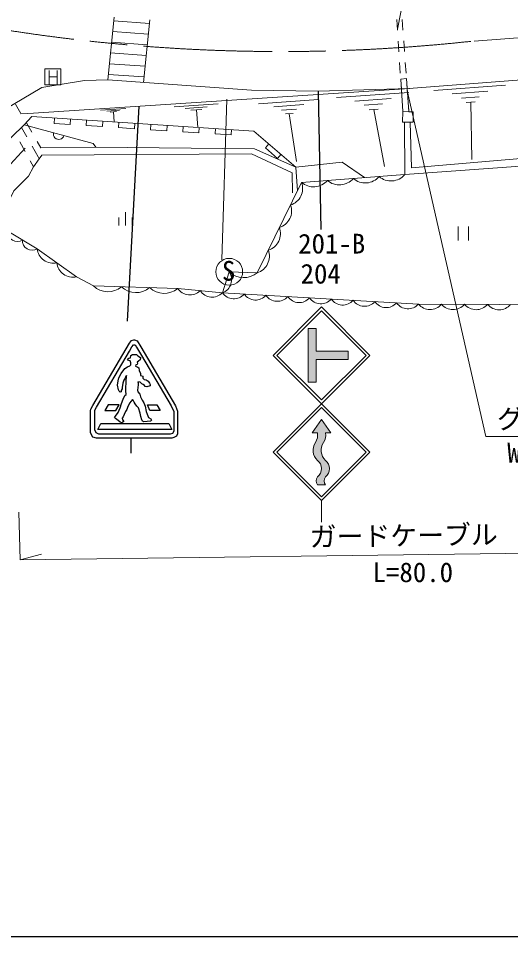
# Model space of a CAD drawing. Units: millimetres, scale not verified. Extents: x 40000 to 680000, y 20000 to 380000.
# Drawn here: x 477333 to 523129, y 205000 to 290364 of the extents above; entities that cross this region are included whole.
import ezdxf
from ezdxf.enums import TextEntityAlignment as Align

# ---------------------------------------------------------------- set-up
doc = ezdxf.new("R2010")
doc.units = ezdxf.units.MM
doc.header["$LTSCALE"] = 1000
doc.linetypes.add('CHAIN', pattern=[18.5, 12, -1.5, 3.5, -1.5])
for name, color, linetype, lineweight in [('M-BGD', 7, 'Continuous', 13), ('M-BMK', 2, 'CHAIN', 13), ('M-STR-HTXT', 7, 'Continuous', 13), ('M-STR-STRC', 7, 'Continuous', 25), ('M-TTL-BAND', 7, 'Continuous', 25)]:
    doc.layers.add(name, color=color, linetype=linetype, lineweight=lineweight)
doc.styles.add('ＭＳ ゴシック', font='')
doc.styles.get('ＭＳ ゴシック').set_extended_font_data('MS Gothic')

msp = doc.modelspace()

# ---------------------------------------------------------------- hatches: boundary and pattern name
at = {"layer": 'M-STR-STRC'}
for points in [[(504279, 261539), (505029, 261539), (505029, 259414), (508029, 259414), (508028, 258664), (505029, 258664), (505029, 256539), (504279, 256539)], [(505529, 253087), (504654, 251837), (505154, 251837), (505161, 251791), (505168, 251744), (505172, 251698), (505174, 251651), (505175, 251604), (505174, 251557), (505171, 251510), (505166, 251464), (505159, 251417), (505150, 251371), (505140, 251326), (505128, 251280), (505114, 251236), (505098, 251191), (505081, 251148), (505062, 251105), (505041, 251063), (505019, 251022), (504995, 250981), (504969, 250942), (504966, 250938), (504939, 250894), (504913, 250850), (504889, 250805), (504867, 250758), (504847, 250711), (504828, 250663), (504812, 250615), (504797, 250566), (504785, 250516), (504774, 250466), (504765, 250415), (504759, 250364), (504754, 250313), (504751, 250262), (504751, 250211), (504752, 250160), (504755, 250108), (504761, 250057), (504768, 250007), (504777, 249956), (504789, 249906), (504802, 249857), (504817, 249808), (504834, 249760), (504853, 249712), (504874, 249665), (504897, 249619), (504921, 249574), (504947, 249530), (504975, 249487), (505005, 249445), (505036, 249404), (505069, 249365), (505103, 249327), (505139, 249290), (505154, 249276), (505183, 249252), (505212, 249227), (505239, 249202), (505266, 249175), (505291, 249147), (505315, 249118), (505338, 249088), (505360, 249057), (505381, 249026), (505401, 248993), (505419, 248960), (505436, 248926), (505451, 248892), (505465, 248857), (505478, 248821), (505489, 248785), (505499, 248749), (505508, 248712), (505515, 248675), (505521, 248638), (505525, 248600), (505527, 248562), (505529, 248525), (505528, 248487), (505526, 248449), (505523, 248411), (505518, 248374), (505512, 248337), (505504, 248300), (505495, 248263), (505485, 248227), (505473, 248191), (505459, 248156), (505445, 248121), (505429, 248087), (505411, 248053), (505392, 248020), (505372, 247988), (505351, 247957), (505329, 247927), (505305, 247897), (505280, 247869), (505254, 247841), (505228, 247815), (505200, 247789), (505171, 247765), (505154, 247751), (505139, 247730), (505125, 247709), (505112, 247687), (505100, 247664), (505089, 247642), (505079, 247618), (505070, 247594), (505061, 247570), (505054, 247546), (505048, 247521), (505042, 247496), (505038, 247471), (505034, 247446), (505032, 247421), (505030, 247395), (505030, 247370), (505030, 247344), (505032, 247319), (505034, 247293), (505038, 247268), (505042, 247243), (505048, 247218), (505054, 247193), (505062, 247169), (505070, 247145), (505079, 247121), (505090, 247098), (505101, 247075), (505113, 247053), (505126, 247031), (505140, 247009), (505153, 246989), (505904, 246989), (505889, 247009), (505876, 247029), (505863, 247050), (505851, 247071), (505840, 247092), (505830, 247115), (505821, 247137), (505813, 247160), (505805, 247183), (505799, 247206), (505793, 247230), (505789, 247254), (505785, 247278), (505782, 247302), (505780, 247326), (505779, 247350), (505779, 247374), (505780, 247399), (505782, 247423), (505785, 247447), (505789, 247471), (505794, 247495), (505799, 247518), (505806, 247542), (505814, 247565), (505822, 247587), (505831, 247610), (505842, 247632), (505853, 247653), (505865, 247675), (505877, 247695), (505891, 247715), (505904, 247733), (505934, 247758), (505962, 247783), (505990, 247810), (506017, 247838), (506043, 247866), (506067, 247896), (506090, 247927), (506113, 247958), (506133, 247991), (506153, 248024), (506171, 248058), (506188, 248093), (506203, 248128), (506217, 248164), (506230, 248200), (506241, 248237), (506251, 248274), (506259, 248312), (506266, 248350), (506272, 248388), (506275, 248426), (506278, 248465), (506279, 248503), (506278, 248542), (506276, 248580), (506272, 248619), (506267, 248657), (506260, 248695), (506252, 248733), (506242, 248770), (506231, 248807), (506218, 248843), (506204, 248879), (506189, 248914), (506172, 248949), (506154, 248983), (506135, 249016), (506114, 249049), (506092, 249080), (506069, 249111), (506044, 249141), (506019, 249170), (505992, 249198), (505964, 249224), (505935, 249250), (505906, 249274), (505903, 249277), (505866, 249313), (505832, 249351), (505798, 249389), (505766, 249430), (505736, 249471), (505708, 249514), (505681, 249557), (505656, 249602), (505632, 249648), (505611, 249694), (505591, 249741), (505573, 249789), (505557, 249838), (505543, 249888), (505531, 249937), (505521, 249988), (505513, 250038), (505507, 250089), (505503, 250140), (505501, 250191), (505501, 250243), (505503, 250294), (505507, 250345), (505513, 250396), (505521, 250447), (505530, 250497), (505542, 250547), (505556, 250596), (505572, 250645), (505590, 250693), (505609, 250740), (505630, 250787), (505654, 250833), (505679, 250877), (505705, 250921), (505716, 250938), (505742, 250977), (505766, 251017), (505789, 251058), (505809, 251100), (505829, 251143), (505846, 251186), (505862, 251230), (505876, 251275), (505889, 251320), (505899, 251366), (505908, 251412), (505915, 251458), (505920, 251505), (505923, 251552), (505925, 251599), (505924, 251646), (505922, 251692), (505918, 251739), (505912, 251786), (505904, 251832), (505904, 251837), (506404, 251837)]]:
    msp.add_hatch(color=256, dxfattribs=at).paths.add_polyline_path(points)

# ---------------------------------------------------------------- linework, layer by layer
at = {"layer": 'M-BGD'}
for p, q in [((485658, 284661), (486246, 290465)), ((512604, 289255), (512538, 290253)), ((513034, 290264), (513107, 289267)), ((486213, 290133), (489520, 289889)), ((488965, 284417), (489553, 290221)), ((486112, 289138), (489419, 288894)), ((486011, 288143), (489318, 287899)), ((512735, 287259), (512670, 288257)), ((513179, 288269), (513252, 287272)), ((485910, 287148), (489217, 286904)), ((485810, 286153), (489117, 285909)), ((512867, 285264), (512801, 286262)), ((513324, 286275), (513397, 285277)), ((481294, 285679), (479794, 285679)), ((479794, 285679), (479794, 284179)), ((480199, 284243), (480199, 285517)), ((480943, 285525), (480943, 284247)), ((481294, 284179), (481294, 285679)), ((485709, 285158), (489016, 284915)), ((480199, 284929), (480943, 284929)), ((512998, 283268), (512932, 284266)), ((513470, 284280), (513542, 283283)), ((479794, 284179), (481294, 284179)), ((506926, 283006), (513656, 283487)), ((515984, 283671), (522650, 284147)), ((517682, 283346), (521015, 283584)), ((496270, 267929), (496721, 282863)), ((499660, 282426), (505263, 282826)), ((508640, 282678), (512005, 282918)), ((518547, 282961), (520214, 283080)), ((518996, 282546), (519829, 282606)), ((519412, 282576), (519530, 277230)), ((477579, 281526), (477076, 282390)), ((484979, 281825), (487331, 281993)), ((485576, 281749), (486751, 281833)), ((491825, 282130), (495921, 282422)), ((492864, 281998), (494912, 282144)), ((493390, 281830), (494414, 281903)), ((493902, 281866), (494019, 280228)), ((501088, 282152), (503889, 282352)), ((501815, 281829), (503215, 281929)), ((509514, 282289), (511196, 282409)), ((509966, 281870), (510807, 281930)), ((510387, 281900), (511386, 276596)), ((513101, 281705), (513064, 282270)), ((513615, 282285), (513658, 281690)), ((480690, 281093), (480658, 280594)), ((482155, 280497), (482187, 280996)), ((483684, 280899), (483652, 280400)), ((485878, 281653), (486466, 281695)), ((486172, 281674), (486239, 280733)), ((502191, 281481), (502892, 281530)), ((502541, 281505), (503222, 277064)), ((478108, 279362), (477613, 280231)), ((478584, 279797), (478081, 280662)), ((480658, 280594), (482155, 280497)), ((483652, 280400), (485148, 280303)), ((485148, 280303), (485181, 280802)), ((486678, 280705), (486645, 280206)), ((486645, 280206), (488142, 280109)), ((488142, 280109), (488175, 280608)), ((489671, 280511), (489639, 280012)), ((489639, 280012), (491136, 279915)), ((491136, 279915), (491168, 280414)), ((492665, 280317), (492633, 279818)), ((494130, 279721), (494162, 280220)), ((495659, 280123), (495627, 279624)), ((497123, 279527), (497156, 280026)), ((492633, 279818), (494130, 279721)), ((495627, 279624), (497123, 279527)), ((475534, 275709), (477975, 278299)), ((477962, 278002), (477484, 278881)), ((479164, 277507), (478603, 278493)), ((479434, 278335), (479087, 278933)), ((484551, 278389), (479434, 278335)), ((499297, 278229), (484551, 278389)), ((500635, 278703), (500310, 278324)), ((500310, 278324), (501449, 277347)), ((479272, 277308), (479164, 277507)), ((503159, 276540), (499297, 278229)), ((501449, 277347), (501774, 277727)), ((478750, 276552), (478439, 277123)), ((487292, 271105), (487292, 272355)), ((486667, 271105), (486667, 271855)), ((487917, 271105), (487917, 271855)), ((518247, 271018), (518247, 269718)), ((519222, 269718), (519222, 271018))]:
    msp.add_line(p, q, dxfattribs=at)
for points in [[(477551, 281496), (478734, 281558), (513258, 283824), (557185, 287178)], [(448744, 263637), (450297, 266649), (479510, 283945), (483496, 284580), (485658, 284661), (499036, 283675), (505238, 283593), (513710, 283837)], [(513101, 281705), (512902, 284727), (513435, 284759), (513658, 281690), (514074, 281678)], [(477885, 280479), (478596, 281228), (499250, 279891), (503159, 276540), (503297, 274327)], [(474358, 277088), (477885, 280479), (484299, 278732), (484551, 278389)], [(513266, 280706), (513292, 275840), (539552, 277725), (540796, 275963), (551434, 276419), (554726, 274472)], [(555354, 274690), (551542, 276986), (540948, 276446), (539612, 278422), (539327, 278635), (513896, 276466), (513788, 280707)], [(478750, 276552), (478267, 275688), (476897, 274337), (475834, 272139), (476357, 270589), (479077, 268950), (482735, 266338), (484320, 265491), (492157, 265257), (496319, 264851), (514547, 263804), (529566, 263743), (538626, 267270), (554726, 274472), (556050, 274931), (570707, 278262)], [(478750, 276552), (479272, 277308), (479506, 277651), (499035, 277782), (502805, 275999), (502846, 274134)], [(509546, 275557), (507444, 276993), (503159, 276540)], [(496319, 264851), (496945, 266808), (499558, 266718), (503683, 275113), (513292, 275840)]]:
    msp.add_lwpolyline(points, dxfattribs=at)
msp.add_lwpolyline([(513074, 280705), (513101, 281705), (514074, 281678), (514074, 280708)], close=True, dxfattribs=at)
msp.add_circle((496949, 266803), 1250, dxfattribs=at)
for centre, radius, start, end in [((481092, 279606), 500, 164.7585, 344.7585), ((512000, 276947), 1701, 229.23795, 319.41157), ((502165, 274557), 1617, 287.52702, 20.13247), ((504794, 276402), 1701, 229.23795, 319.41157), ((507196, 276583), 1701, 229.23795, 319.41157), ((509598, 276765), 1701, 229.23795, 319.41157), ((501133, 272458), 1617, 287.52702, 20.13247), ((500102, 270359), 1617, 287.52702, 20.13247), ((477233, 270506), 881, 174.53074, 303.31881), ((478594, 269686), 881, 174.53074, 303.31881), ((480580, 269121), 1512, 186.48543, 282.43921), ((499070, 268260), 1617, 287.52702, 20.13247), ((482409, 267815), 1512, 186.48543, 282.43921), ((495865, 266075), 1305, 290.34104, 34.16961), ((498302, 268220), 1958, 226.15487, 309.89526), ((485670, 266909), 1958, 226.41237, 310.16407), ((488282, 266831), 1958, 226.41237, 310.16407), ((490895, 266753), 1958, 226.41237, 310.16407), ((493279, 265994), 1343, 213.31337, 315.56021), ((495360, 265791), 1343, 213.31337, 315.56021), ((497376, 265571), 1279, 214.23186, 319.19209), ((499402, 265454), 1279, 214.23186, 319.19209), ((501427, 265338), 1279, 214.23186, 319.19209), ((503452, 265222), 1279, 214.23186, 319.19209), ((505478, 265105), 1279, 214.23186, 319.19209), ((507503, 264989), 1279, 214.23186, 319.19209), ((509529, 264872), 1279, 214.23186, 319.19209), ((511554, 264756), 1279, 214.23186, 319.19209), ((513579, 264640), 1279, 214.23186, 319.19209), ((515624, 264701), 1401, 219.79002, 319.74605), ((517769, 264692), 1401, 219.79002, 319.74605), ((519915, 264683), 1401, 219.79002, 319.74605), ((522060, 264674), 1401, 219.79002, 319.74605)]:
    msp.add_arc(centre, radius, start, end, dxfattribs=at)
at = {"layer": 'M-BMK'}
msp.add_line((519722, 288260), (569925, 291878), dxfattribs=at)
msp.add_arc((501790, 451592), 164313, 259.07226, 276.26543, dxfattribs=at)
at = {"layer": 'M-STR-HTXT'}
for q in [(477382, 244460), (557675, 241085), (479496, 240548)]:
    msp.add_line((477503, 240021), q, dxfattribs=at)
for points in [[(512598, 289349), (518085, 317335), (536813, 317335)], [(539556, 251483), (520836, 251483), (513515, 283649)]]:
    msp.add_lwpolyline(points, dxfattribs=at)
at = {"layer": 'M-STR-STRC'}
for p, q in [((505238, 283593), (505476, 270746)), ((487474, 262204), (488560, 282203)), ((487499, 258685), (487605, 258791)), ((487593, 258556), (487499, 258685)), ((487605, 258791), (487781, 258814)), ((487781, 258814), (487793, 259014)), ((487793, 259014), (487964, 259111)), ((487964, 259111), (488338, 259115)), ((488338, 259115), (488448, 259006)), ((488448, 259006), (488706, 258825)), ((488706, 258825), (488659, 258622)), ((486900, 257357), (487240, 257803)), ((487240, 257803), (487475, 257980)), ((487475, 257980), (487699, 258074)), ((487746, 258532), (487593, 258556)), ((487699, 258074), (487804, 258168)), ((487804, 258356), (487746, 258532)), ((487804, 258168), (487804, 258356)), ((488275, 258167), (488244, 258026)), ((488244, 258026), (488463, 257932)), ((488401, 258175), (488275, 258167)), ((488518, 258512), (488385, 258402)), ((488385, 258402), (488416, 258308)), ((488416, 258308), (488401, 258175)), ((488463, 257932), (488542, 257870)), ((488659, 258622), (488518, 258512)), ((488542, 257870), (488557, 257642)), ((486630, 256671), (486677, 256961)), ((486677, 256961), (486900, 257357)), ((487327, 257117), (487280, 256922)), ((487406, 257133), (487327, 257117)), ((487406, 257172), (487406, 257133)), ((487406, 256906), (487406, 257172)), ((488557, 257642), (488691, 257345)), ((488691, 257345), (488683, 257157)), ((488683, 257157), (488910, 257117)), ((488910, 257117), (488926, 256906)), ((486567, 256279), (486630, 256671)), ((486646, 255840), (486567, 256279)), ((487045, 256459), (486990, 256052)), ((487131, 256726), (487045, 256459)), ((487280, 256922), (487131, 256726)), ((487335, 255739), (487359, 256796)), ((487359, 256796), (487406, 256906)), ((488487, 256303), (488432, 255801)), ((488463, 256577), (488471, 256475)), ((488675, 256546), (488463, 256577)), ((488471, 256475), (488487, 256303)), ((488816, 256405), (488675, 256546)), ((488957, 256326), (488816, 256405)), ((488926, 256906), (489051, 256796)), ((489067, 256224), (488957, 256326)), ((489051, 256796), (489223, 256757)), ((489129, 256138), (489067, 256224)), ((489294, 256122), (489129, 256138)), ((489223, 256757), (489411, 256624)), ((489599, 256193), (489294, 256122)), ((489411, 256624), (489529, 256444)), ((489529, 256444), (489607, 256342)), ((489607, 256342), (489599, 256193)), ((486724, 255723), (486646, 255840)), ((486810, 255621), (486724, 255723)), ((486896, 255637), (486810, 255621)), ((486998, 255911), (486896, 255770)), ((486896, 255770), (486896, 255637)), ((486990, 256052), (486998, 255911)), ((487077, 254979), (487249, 255308)), ((487249, 255308), (487367, 255394)), ((487367, 255394), (487335, 255739)), ((488432, 255801), (488456, 255637)), ((488456, 255637), (488620, 255433)), ((488620, 255433), (488706, 255167)), ((486818, 254156), (486943, 254571)), ((486943, 254571), (487077, 254979)), ((487680, 254603), (487492, 254195)), ((487837, 254767), (487680, 254603)), ((487962, 254939), (487837, 254767)), ((488017, 254869), (487962, 254939)), ((488095, 254673), (488017, 254869)), ((488213, 254540), (488095, 254673)), ((488354, 254328), (488213, 254540)), ((488706, 255167), (488847, 254869)), ((488847, 254869), (489012, 254618)), ((489012, 254618), (489121, 254305)), ((486372, 253388), (486630, 253717)), ((486630, 253717), (486818, 254156)), ((487171, 253545), (487069, 253318)), ((487304, 253819), (487171, 253545)), ((487414, 254015), (487304, 253819)), ((487492, 254195), (487414, 254015)), ((488495, 254148), (488354, 254328)), ((488667, 253662), (488495, 254148)), ((488722, 253365), (488667, 253662)), ((489121, 254305), (489231, 253819)), ((489231, 253819), (489325, 253576)), ((489325, 253576), (489451, 253271)), ((486270, 253255), (486372, 253388)), ((486372, 253169), (486270, 253255)), ((486607, 252973), (486372, 253169)), ((486818, 252840), (486607, 252973)), ((486959, 252777), (486818, 252840)), ((487139, 252887), (486959, 252777)), ((487069, 253318), (486998, 253192)), ((486998, 253192), (487030, 253036)), ((487030, 253036), (487139, 252887)), ((488824, 253044), (488722, 253365)), ((488879, 252918), (488824, 253044)), ((488965, 252871), (488879, 252918)), ((489325, 252887), (488965, 252871)), ((489631, 252934), (489325, 252887)), ((489451, 253271), (489670, 253130)), ((489709, 253020), (489631, 252934)), ((489670, 253130), (489709, 253020)), ((487797, 251341), (487797, 249932))]:
    msp.add_line(p, q, dxfattribs=at)
at = {"layer": 'M-STR-STRC', "lineweight": 13}
for p, q in [((501029, 259039), (505529, 263539)), ((501383, 259039), (505529, 263186)), ((510030, 259039), (505529, 263539)), ((509676, 259039), (505529, 263186)), ((504279, 261539), (504279, 256539)), ((504279, 261539), (505029, 261539)), ((505029, 261539), (505029, 259414)), ((501029, 259039), (505529, 254539)), ((501383, 259039), (505529, 254892)), ((505029, 259414), (508029, 259414)), ((505029, 258664), (508028, 258664)), ((505029, 258664), (505029, 256539)), ((505529, 254892), (509676, 259039)), ((505530, 254539), (510030, 259039)), ((508029, 259414), (508028, 258664)), ((504279, 256539), (505029, 256539)), ((501029, 250039), (505529, 254539)), ((510030, 250038), (505529, 254539)), ((501383, 250039), (505529, 254185)), ((509676, 250038), (505529, 254185)), ((504654, 251837), (505529, 253087)), ((505529, 253087), (506404, 251837)), ((504654, 251837), (505154, 251837)), ((505904, 251837), (506404, 251837)), ((501029, 250039), (505529, 245538)), ((501383, 250039), (505529, 245892)), ((505529, 245892), (509676, 250038)), ((505530, 245538), (510030, 250038)), ((505904, 246989), (505153, 246989)), ((505529, 245538), (505529, 243538))]:
    msp.add_line(p, q, dxfattribs=at)
at = {"layer": 'M-STR-STRC'}
for points in [[(488137, 260477), (488387, 260383), (488727, 259819), (491951, 254330), (492135, 253849), (492135, 251746), (492041, 251534), (491795, 251405), (491607, 251335), (484591, 251346), (484250, 251429), (484121, 251722), (484050, 251863), (484050, 253908), (484085, 254049), (484250, 254366), (487674, 260179), (487873, 260414), (488081, 260489)], [(488209, 260010), (488333, 259803), (488778, 259023), (491545, 254333), (491783, 253827), (491784, 252000), (491675, 251783), (491468, 251709), (491172, 251702), (484833, 251709), (484559, 251848), (484444, 252106), (484438, 252342), (484441, 253551), (484458, 253935), (484591, 254206), (487663, 259436), (487880, 259824), (488036, 260010)], [(485696, 254442), (485386, 253898), (486406, 253898), (486717, 254442)], [(489641, 254433), (490227, 254442), (490513, 253905), (489572, 253900), (489355, 254443)], [(485520, 252694), (491331, 252694), (491598, 252150), (484740, 252150), (485018, 252694)]]:
    msp.add_lwpolyline(points, close=True, dxfattribs=at)
at = {"layer": 'M-STR-STRC', "lineweight": 13}
for centre, radius, start, end in [((503981, 251612), 1194, 325.59426, 10.8565), ((504731, 251612), 1194, 325.60114, 10.85457), ((506056, 250219), 1306, 146.61414, 226.26108), ((506806, 250219), 1305, 146.60657, 226.22181), ((504567, 248514), 962, 307.59913, 52.40087), ((505297, 248505), 981, 308.18199, 51.89869), ((505679, 247370), 649, 144.05104, 215.94576), ((506397, 247361), 618, 142.95174, 216.9996)]:
    msp.add_arc(centre, radius, start, end, dxfattribs=at)
at = {"layer": 'M-TTL-BAND'}
msp.add_line((40000, 205000), (579000, 205000), dxfattribs=at)

# ---------------------------------------------------------------- texts
at = {"layer": 'M-BGD', "style": 'ＭＳ ゴシック'}
msp.add_text('S', height=1833, dxfattribs=at).set_placement((496270, 265429), align=Align.BOTTOM_LEFT)
at = {"layer": 'M-STR-HTXT', "style": 'ＭＳ ゴシック'}
for s, p in [('グレーチング', (521856, 251680)), ('W=0.4 L=10.0', (522817, 248523)), ('L=80.0', (510290, 237407))]:
    msp.add_text(s, height=1833, dxfattribs=at).set_placement(p, align=Align.BOTTOM_LEFT)
msp.add_text('ガードケーブル', height=1833, rotation=0.76, dxfattribs=at).set_placement((504448, 240699), align=Align.BOTTOM_LEFT)
at = {"layer": 'M-STR-STRC', "style": 'ＭＳ ゴシック'}
for s, p in [('201-B', (503365, 267954)), ('204', (503589, 265161))]:
    msp.add_text(s, height=1833, dxfattribs=at).set_placement(p, align=Align.BOTTOM_LEFT)

doc.saveas('drawing.dxf')
